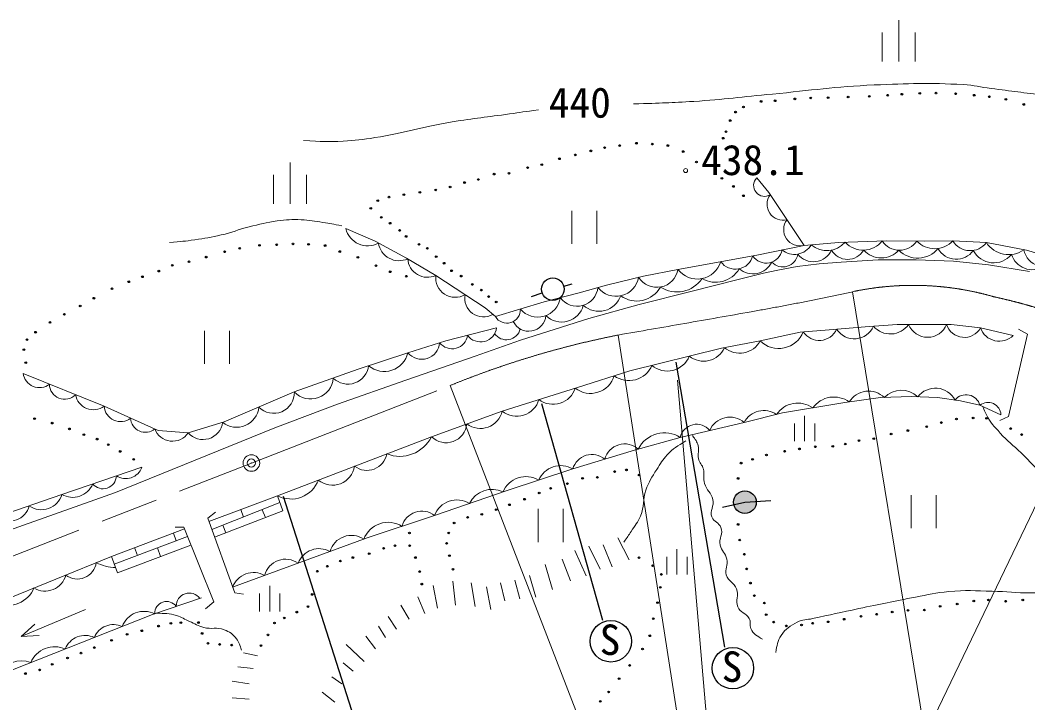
# Model space of a CAD drawing. Units: millimetres, scale not verified. Extents: x 40000 to 680000, y 20000 to 380000.
# Drawn here: x 353428 to 414158, y 268869 to 310032 of the extents above; entities that cross this region are included whole.
import ezdxf
from ezdxf.enums import TextEntityAlignment as Align

# ---------------------------------------------------------------- set-up
doc = ezdxf.new("R2010")
doc.units = ezdxf.units.MM
doc.header["$LTSCALE"] = 1000
doc.header["$PDMODE"] = 32
doc.header["$PDSIZE"] = 500
doc.linetypes.add('CHAIN', pattern=[18.5, 12, -1.5, 3.5, -1.5])
for name, color, linetype, lineweight in [('M-BGD', 7, 'Continuous', 13), ('M-BMK', 2, 'CHAIN', 13), ('M-BMK-SRVR', 3, 'Continuous', 13), ('M-STR-HTXT', 7, 'Continuous', 13)]:
    doc.layers.add(name, color=color, linetype=linetype, lineweight=lineweight)
doc.styles.add('ＭＳ ゴシック', font='')
doc.styles.get('ＭＳ ゴシック').set_extended_font_data('MS Gothic')

msp = doc.modelspace()

# ---------------------------------------------------------------- hatches: boundary and pattern name
at = {"layer": 'M-BGD'}
msp.add_hatch(color=256, dxfattribs=at).paths.add_polyline_path([(397784, 280875, 0.97359), (396438, 281103, 0.01338), (396432, 281067, 0.41421), (397012, 280295, 0.41421)])

# ---------------------------------------------------------------- linework, layer by layer
for p, q in [((406377, 307532), (406377, 310032)), ((405377, 307532), (405377, 309282)), ((407377, 307532), (407377, 309282)), ((369694, 298952), (369694, 301452)), ((368694, 298952), (368694, 300702)), ((370694, 298952), (370694, 300702)), ((398546, 299636), (397817, 300519)), ((400683, 296454), (398546, 299636)), ((386680, 298544), (386680, 296544)), ((388180, 296544), (388180, 298544)), ((373052, 297469), (374819, 296698)), ((374819, 296698), (376711, 295688)), ((397823, 295865), (400683, 296454)), ((400683, 296454), (402744, 296622)), ((402744, 296622), (405646, 296728)), ((405646, 296728), (407938, 296707)), ((407938, 296707), (409642, 296728)), ((409642, 296728), (411661, 296622)), ((411661, 296622), (414079, 296160)), ((393070, 295003), (397823, 295865)), ((414079, 296160), (416079, 295568)), ((376711, 295688), (378478, 294637)), ((399096, 294963), (400262, 295172)), ((400262, 295172), (401578, 295346)), ((401578, 295346), (402913, 295435)), ((402913, 295435), (405142, 295575)), ((405142, 295575), (407428, 295589)), ((407428, 295589), (409671, 295491)), ((409671, 295491), (411788, 295280)), ((411788, 295280), (414255, 294874)), ((378478, 294637), (381450, 292688)), ((388759, 294057), (390988, 294604)), ((390988, 294604), (393070, 295003)), ((396709, 294397), (398220, 294767)), ((398220, 294767), (399096, 294963)), ((387119, 293594), (388759, 294057)), ((393933, 293682), (396709, 294397)), ((385016, 293047), (387119, 293594)), ((390737, 292883), (393933, 293682)), ((382067, 292155), (385016, 293047)), ((387709, 292042), (390737, 292883)), ((381450, 292688), (382067, 292155)), ((383587, 290731), (387709, 292042)), ((402194, 291352), (404349, 291541)), ((404349, 291541), (406284, 291688)), ((406284, 291688), (407903, 291688)), ((407903, 291688), (409543, 291688)), ((409543, 291688), (411310, 291478)), ((364536, 291305), (364536, 289305)), ((366036, 289305), (366036, 291305)), ((379078, 290696), (382135, 291481)), ((398030, 290689), (400427, 291225)), ((400427, 291225), (402194, 291352)), ((411310, 291478), (413281, 291025)), ((414137, 291102), (412988, 286139)), ((413591, 291396), (414137, 291102)), ((376793, 289981), (379078, 290696)), ((380853, 289764), (383587, 290731)), ((395695, 290248), (398030, 290689)), ((373793, 288986), (376793, 289981)), ((376675, 288319), (380853, 289764)), ((390175, 288891), (395695, 290248)), ((353611, 288726), (358490, 286750)), ((369951, 287612), (373793, 288986)), ((387021, 287882), (390175, 288891)), ((372546, 286882), (376675, 288319)), ((382478, 286462), (387021, 287882)), ((365724, 285803), (369951, 287612)), ((403135, 286979), (405280, 287273)), ((405280, 287273), (407151, 287336)), ((407151, 287336), (408708, 287273)), ((408708, 287273), (410096, 287084)), ((358490, 286750), (361750, 285299)), ((368782, 285447), (372546, 286882)), ((399370, 286348), (403135, 286979)), ((410096, 287084), (411273, 286810)), ((411273, 286810), (412535, 286243)), ((378220, 284917), (382478, 286462)), ((397057, 285780), (399370, 286348)), ((400702, 284645), (400702, 286177)), ((412988, 286139), (412469, 285887)), ((359171, 281557), (368782, 285447)), ((363558, 285151), (365724, 285803)), ((393209, 284876), (397057, 285780)), ((400090, 284645), (400090, 285717)), ((401315, 284645), (401315, 285717)), ((361750, 285299), (363558, 285151)), ((368938, 281355), (378220, 284917)), ((390454, 284108), (393209, 284876)), ((386731, 282972), (390454, 284108)), ((360761, 283078), (355945, 281438)), ((382788, 281679), (386731, 282972)), ((351706, 278907), (359171, 281557)), ((355945, 281438), (352075, 280092)), ((364802, 279795), (368938, 281355)), ((368938, 281355), (369265, 280438)), ((378404, 280165), (382788, 281679)), ((407133, 281398), (407133, 279398)), ((408633, 279398), (408633, 281398)), ((364977, 279314), (369086, 280942)), ((364729, 279996), (365206, 280370)), ((366356, 275510), (364729, 279996)), ((369265, 280438), (365141, 278861)), ((366892, 280073), (366723, 280520)), ((368013, 280517), (368211, 280035)), ((374334, 278809), (378404, 280165)), ((384652, 280567), (384652, 278567)), ((386152, 278567), (386152, 280567)), ((358936, 277701), (363332, 279361)), ((362769, 279460), (363292, 279460)), ((363292, 279460), (365094, 274968)), ((365647, 279580), (365828, 279124)), ((359102, 277239), (363520, 278893)), ((362661, 279108), (362825, 278633)), ((366234, 275845), (374334, 278809)), ((390137, 277489), (389455, 278825)), ((359292, 276710), (363723, 278386)), ((360326, 278226), (360501, 277763)), ((361697, 278211), (361887, 277691)), ((388390, 276937), (387698, 278311)), ((388558, 278405), (389109, 277068)), ((352227, 274967), (358936, 277701)), ((358936, 277701), (359292, 276710)), ((386866, 278049), (387539, 276535)), ((392400, 276598), (392400, 277670)), ((393012, 276598), (393012, 278129)), ((393625, 276598), (393625, 277670)), ((385072, 277218), (385501, 275694)), ((386595, 276227), (386090, 277535)), ((384131, 276538), (384504, 275236)), ((368473, 274387), (368473, 275919)), ((378317, 275943), (378571, 274588)), ((379502, 276197), (379672, 274758)), ((380603, 276112), (380857, 274673)), ((381534, 275858), (381788, 274504)), ((382381, 276112), (382635, 275012)), ((383246, 276270), (383536, 275149)), ((364361, 275202), (361396, 274193)), ((366879, 275417), (366356, 275510)), ((367860, 274387), (367860, 275460)), ((369085, 274387), (369085, 275460)), ((377386, 275266), (377809, 274250)), ((365094, 274968), (364603, 274547)), ((376370, 274758), (376878, 273911)), ((361396, 274193), (348396, 269054)), ((357370, 274495), (353480, 272875)), ((375608, 274080), (376116, 273318)), ((353480, 272875), (354321, 273612)), ((375015, 273488), (375438, 272810)), ((353480, 272875), (354580, 272932)), ((374253, 272895), (374846, 272133)), ((373068, 272387), (374168, 271371)), ((366887, 271879), (367734, 271710)), ((366548, 271032), (367480, 270948)), ((372898, 271286), (373491, 270778)), ((372221, 270440), (372814, 270016)), ((366210, 270186), (367226, 270016)), ((366210, 269170), (367226, 269085)), ((371628, 269508), (372390, 268916))]:
    msp.add_line(p, q, dxfattribs=at)
at = {"layer": 'M-BGD', "lineweight": 25}
for p, q in [((386190, 293998), (386686, 294139)), ((384247, 293373), (384886, 293591)), ((392946, 289402), (395885, 272229)), ((384845, 286909), (388531, 273851)), ((369279, 281325), (373950, 266711)), ((395763, 280675), (397108, 280971)), ((397108, 280971), (398666, 281069))]:
    msp.add_line(p, q, dxfattribs=at)
for centre, radius in [((404603, 305438), 50), ((405711, 305508), 50), ((406566, 305564), 50), ((407646, 305620), 50), ((408627, 305634), 50), ((409805, 305592), 50), ((410926, 305508), 50), ((398084, 305130), 50), ((398925, 305172), 50), ((400117, 305284), 50), ((401070, 305340), 50), ((402122, 305354), 50), ((403327, 305396), 50), ((411838, 305410), 50), ((412833, 305256), 50), ((413912, 304947), 50), ((396542, 304485), 50), ((397019, 304793), 50), ((396219, 303980), 50), ((395967, 303307), 50), ((389562, 302471), 50), ((390571, 302611), 50), ((391524, 302555), 50), ((392464, 302471), 50), ((395799, 302914), 50), ((386884, 301910), 50), ((387823, 302149), 50), ((388650, 302345), 50), ((393389, 302107), 50), ((384865, 301321), 50), ((385931, 301672), 50), ((394188, 301476), 50), ((381991, 300747), 50), ((382888, 300803), 50), ((384010, 301139), 50), ((379341, 299976), 50), ((380210, 300242), 50), ((381038, 300424), 50), ((395716, 300494), 50), ((396417, 300004), 50), ((375654, 299359), 50), ((376551, 299513), 50), ((377519, 299653), 50), ((378472, 299793), 50), ((397020, 299443), 50), ((374981, 299148), 50), ((374560, 298686), 50), ((375191, 298139), 50), ((375724, 297788), 50), ((376299, 297354), 50), ((376691, 296989), 50), ((367852, 296457), 50), ((368890, 296485), 50), ((369871, 296541), 50), ((370810, 296513), 50), ((371807, 296444), 50), ((377463, 296513), 50), ((364642, 295742), 50), ((365749, 296064), 50), ((366660, 296275), 50), ((372689, 296078), 50), ((373783, 295728), 50), ((377967, 296274), 50), ((378500, 295770), 50), ((362595, 295251), 50), ((363604, 295461), 50), ((374873, 295226), 50), ((378977, 295377), 50), ((360800, 294556), 50), ((361781, 294901), 50), ((375731, 294858), 50), ((376697, 294594), 50), ((379428, 294921), 50), ((380008, 294597), 50), ((359973, 294256), 50), ((380675, 294098), 50), ((385533, 293812), 683), ((358963, 293835), 50), ((381217, 293755), 50), ((381659, 293369), 50), ((357046, 292801), 50), ((357873, 293264), 50), ((382120, 293039), 50), ((356093, 292296), 50), ((355224, 291806), 50), ((354354, 291217), 50), ((353836, 290768), 50), ((353653, 290165), 50), ((353766, 289380), 50), ((354297, 286003), 50), ((410862, 286044), 50), ((411668, 286026), 50), ((355362, 285737), 50), ((356400, 285386), 50), ((408065, 285519), 50), ((408948, 285771), 50), ((409853, 285981), 50), ((413126, 285409), 50), ((357269, 285036), 50), ((404873, 284797), 50), ((405920, 285077), 50), ((406930, 285287), 50), ((413785, 285044), 50), ((358068, 284769), 50), ((358741, 284433), 50), ((400396, 284180), 50), ((401350, 284306), 50), ((402401, 284334), 50), ((403158, 284474), 50), ((403985, 284685), 50), ((359456, 284026), 50), ((398405, 283815), 50), ((399499, 284040), 50), ((360269, 283550), 50), ((396877, 283325), 50), ((397564, 283549), 50), ((387319, 282409), 50), ((388216, 282465), 50), ((389253, 282816), 50), ((389968, 282914), 50), ((390725, 282606), 50), ((396695, 282399), 50), ((385398, 281806), 50), ((386407, 282087), 50), ((383828, 281147), 50), ((384711, 281526), 50), ((397108, 280971), 683), ((382916, 280811), 50), ((380393, 280054), 50), ((381248, 280236), 50), ((382117, 280517), 50), ((379580, 279717), 50), ((396695, 279623), 50), ((376888, 279115), 50), ((379257, 279115), 50), ((375332, 278189), 50), ((376018, 278343), 50), ((376902, 278343), 50), ((379131, 278484), 50), ((396793, 278684), 50), ((373481, 277628), 50), ((374462, 277867), 50), ((377252, 277628), 50), ((379299, 277741), 50), ((390724, 277621), 50), ((397074, 277829), 50), ((371939, 277110), 50), ((372724, 277418), 50), ((379509, 276927), 50), ((391545, 277138), 50), ((397214, 276946), 50), ((371336, 276808), 50), ((377505, 276787), 50), ((392070, 276612), 50), ((377631, 276030), 50), ((392007, 275834), 50), ((397438, 276090), 50), ((371027, 275406), 50), ((397676, 275333), 50), ((411780, 275072), 50), ((413855, 275072), 50), ((370775, 274677), 50), ((391839, 274909), 50), ((398279, 274885), 50), ((407920, 274464), 50), ((408874, 274688), 50), ((409902, 274829), 50), ((410902, 275006), 50), ((412818, 274997), 50), ((369345, 273990), 50), ((370102, 274341), 50), ((391587, 273941), 50), ((398391, 274184), 50), ((403088, 273913), 50), ((404107, 274090), 50), ((405051, 274212), 50), ((405986, 274343), 50), ((406939, 274445), 50), ((361768, 273495), 50), ((362511, 273663), 50), ((363113, 273705), 50), ((364172, 273710), 50), ((368756, 273682), 50), ((389029, 272582), 1250), ((398840, 273735), 50), ((399602, 273511), 50), ((400518, 273567), 50), ((401191, 273670), 50), ((402125, 273754), 50), ((358936, 272639), 50), ((359875, 273004), 50), ((360758, 273214), 50), ((364396, 273051), 50), ((368364, 272967), 50), ((391376, 272911), 50), ((357898, 272205), 50), ((364747, 272462), 50), ((365447, 272392), 50), ((366177, 272350), 50), ((367943, 272322), 50), ((390935, 272112), 50), ((396382, 270959), 1250), ((356286, 271574), 50), ((357099, 271868), 50), ((354603, 270859), 50), ((355360, 271195), 50), ((390157, 271123), 50), ((353748, 270635), 50), ((389526, 270324), 50), ((388895, 269525), 50), ((388390, 268957), 50)]:
    msp.add_circle(centre, radius, dxfattribs=at)
at = {"layer": 'M-BGD'}
msp.add_circle((393533, 300963), 121, dxfattribs=at)
for centre, radius, start, end in [((398286, 300062), 655, 135.73654, 301.97803), ((399402, 298929), 961, 143.12491, 284.64597), ((400427, 297403), 983, 142.65918, 285.1117), ((374369, 297777), 1352, 193.16656, 298.72732), ((376254, 296775), 1249, 188.44684, 295.17634), ((400093, 297071), 1164, 229.99214, 330.00432), ((402050, 297616), 1474, 229.92036, 318.38336), ((404231, 297621), 1460, 222.38383, 321.76622), ((406425, 297429), 1266, 214.14937, 325.46854), ((408547, 297736), 1488, 223.53032, 317.35099), ((410686, 297346), 1214, 210.61728, 323.41979), ((412993, 297472), 1580, 212.5332, 305.80664), ((396534, 296101), 1086, 215.4556, 345.10947), ((398393, 296347), 966, 212.96518, 349.93593), ((399392, 296078), 922, 223.74871, 350.41077), ((401238, 296641), 1179, 217.41072, 336.2639), ((403292, 296732), 1127, 210.13572, 329.59343), ((405326, 297136), 1441, 222.51031, 317.54434), ((407522, 297265), 1581, 224.20674, 320.5443), ((409843, 296873), 1260, 209.0973, 324.77505), ((412102, 296784), 1385, 207.41501, 320.44539), ((414429, 296306), 1321, 197.80459, 300.3105), ((415155, 296423), 1259, 190.64625, 317.24013), ((377976, 295719), 1193, 183.5887, 294.88586), ((394241, 295892), 1470, 217.20335, 343.36172), ((397588, 296008), 1272, 229.62032, 333.49888), ((379649, 294498), 1179, 173.22552, 300.27194), ((391796, 295214), 1291, 211.85623, 350.58988), ((395346, 295870), 1643, 239.84594, 329.64365), ((389336, 294767), 1384, 218.15248, 350.23851), ((390589, 294727), 1629, 233.72374, 331.16114), ((393013, 295456), 1813, 236.63642, 326.26451), ((381355, 293268), 1132, 169.24253, 299.733), ((386998, 294040), 1256, 216.16531, 354.16018), ((388305, 293879), 1400, 227.94429, 340.60434), ((384623, 293504), 1376, 220.40812, 351.44939), ((386060, 293180), 1351, 225.42689, 345.43744), ((382762, 292578), 814, 211.31099, 2.34679), ((384078, 292315), 1038, 205.97057, 354.57919), ((403694, 292088), 1269, 213.36052, 336.37084), ((405873, 292441), 1332, 220.27025, 325.6049), ((408118, 292145), 1233, 201.75394, 338.24606), ((410331, 292023), 1120, 197.39738, 330.87414), ((379455, 291164), 947, 218.02802, 352.10295), ((381179, 291590), 962, 215.29435, 353.51902), ((382732, 291619), 859, 214.59058, 346.10842), ((399144, 291835), 1598, 225.80897, 338.12631), ((401589, 291870), 1150, 213.23012, 335.35079), ((412436, 291864), 1191, 198.93237, 315.22361), ((377632, 290662), 1080, 219.08639, 355.66168), ((396786, 291366), 1416, 229.97481, 331.45144), ((375374, 290305), 1456, 229.54876, 347.16042), ((392432, 290289), 1417, 229.1179, 338.49191), ((394612, 290857), 1388, 231.5916, 335.50071), ((373186, 289336), 1251, 224.97566, 353.59664), ((390114, 289809), 1511, 233.95698, 336.97479), ((354585, 288858), 983, 187.71746, 308.16967), ((387798, 289015), 1489, 232.14615, 343.29783), ((356106, 288086), 913, 180.02488, 315.86226), ((370937, 288562), 1369, 223.97538, 355.38524), ((357846, 287644), 1102, 190.14456, 305.74258), ((368702, 287575), 1250, 224.64639, 1.68196), ((385547, 288275), 1407, 232.76464, 341.94341), ((402476, 285739), 1572, 54.2066, 144.42115), ((404559, 286303), 1364, 45.80267, 148.5614), ((406537, 286286), 1430, 46.35926, 135.93019), ((408585, 286503), 1340, 27.80843, 142.37729), ((410440, 286583), 864, 15.23508, 140.89348), ((359472, 286809), 983, 183.47265, 308.5338), ((366470, 286835), 1350, 231.67407, 354.13322), ((383354, 287552), 1399, 231.20084, 343.50721), ((400294, 285396), 1548, 54.32458, 146.1355), ((411761, 286208), 775, 2.53505, 129.00946), ((381165, 286757), 1346, 232.54865, 347.3494), ((396201, 284776), 1320, 49.53484, 156.91129), ((398246, 285152), 1344, 55.41283, 152.1689), ((360971, 286072), 888, 182.06682, 309.93962), ((364453, 285935), 1190, 221.20652, 352.294), ((379102, 285800), 1249, 225.03037, 354.86767), ((394199, 284653), 1015, 39.094, 167.35214), ((362611, 285783), 1139, 200.10467, 326.32447), ((376307, 285870), 2137, 248.48153, 333.50067), ((392263, 283384), 1766, 57.62409, 153.51435), ((389861, 283239), 1243, 48.61694, 165.00175), ((374329, 284095), 1212, 232.09847, 349.88372), ((387885, 282648), 1198, 49.64835, 164.28395), ((359791, 283417), 1028, 236.87031, 340.74854), ((372252, 283342), 1348, 230.67121, 351.31098), ((386002, 281726), 1444, 59.6416, 156.67738), ((358421, 282583), 808, 219.53027, 358.08858), ((383907, 281018), 1493, 59.04611, 157.49008), ((356600, 282551), 1291, 239.52111, 338.09774), ((369749, 282921), 1763, 242.63244, 339.34976), ((354715, 281792), 1280, 234.43249, 343.92553), ((381866, 280226), 1515, 64.10014, 154.00188), ((352817, 281015), 1184, 231.22821, 347.12981), ((379748, 279675), 1431, 58.12345, 159.97857), ((377637, 279193), 1238, 51.73516, 165.13474), ((375603, 278192), 1562, 57.58671, 159.56764), ((373389, 277634), 1334, 55.79179, 164.39318), ((371443, 276823), 1343, 60.51854, 159.66643), ((356880, 277481), 1145, 232.14532, 352.19878), ((359297, 279863), 2844, 243.16512, 267.63602), ((369427, 276221), 1310, 54.70951, 165.47545), ((354928, 276897), 1290, 238.70274, 345.64136), ((367497, 275375), 1348, 60.59853, 159.58644), ((352717, 276418), 1662, 245.92989, 337.97644), ((363618, 274713), 779, 35.50276, 182.09701), ((362256, 274262), 720, 35.90502, 181.69475), ((360903, 272963), 1425, 63.62287, 159.12349), ((359049, 272346), 1241, 65.12665, 158.00664), ((357344, 271649), 1287, 64.47623, 158.65706), ((355511, 270691), 1562, 66.00594, 157.12735), ((353513, 269897), 1508, 68.26277, 154.87052)]:
    msp.add_arc(centre, radius, start, end, dxfattribs=at)
for points, knots in [([(390391, 304988), (392136, 305029), (392609, 305048), (394029, 305135), (395881, 305248), (396912, 305408), (398760, 305577), (401158, 305795), (402495, 306028), (404901, 306123), (406994, 306206), (408173, 306265), (410264, 306144), (410926, 306106), (411288, 305995), (411946, 305913), (413202, 305756), (413902, 305638), (415164, 305535), (416254, 305445), (416866, 305359), (417961, 305366), (419384, 305376), (420192, 305362), (421599, 305577), (422664, 305739), (423247, 305917), (424291, 306186), (425536, 306507), (425950, 306648), (427445, 307133)], [0, 0, 0, 0, 1, 1, 1, 2, 2, 2, 3, 3, 3, 4, 4, 4, 5, 5, 5, 6, 6, 6, 7, 7, 7, 8, 8, 8, 9, 9, 9, 10, 10, 10, 10]), ([(370509, 302780), (371622, 302715), (371959, 302685), (372886, 302738), (373637, 302780), (374057, 302827), (374800, 302948), (376636, 303248), (377635, 303578), (379468, 303894), (380809, 304125), (381570, 304185), (382917, 304378), (383599, 304476), (383813, 304506), (384663, 304630)], [0, 0, 0, 0, 1, 1, 1, 2, 2, 2, 3, 3, 3, 4, 4, 4, 5, 5, 5, 5]), ([(372814, 297623), (372272, 297737), (372121, 297767), (371674, 297838), (371165, 297919), (370879, 297975), (370365, 297997), (369803, 298021), (369484, 297994), (368926, 297922), (368250, 297836), (367881, 297728), (367220, 297565), (366556, 297400), (366204, 297235), (365538, 297079), (364923, 296935), (364573, 296879), (363949, 296789), (363356, 296703), (363153, 296685), (362425, 296621)], [0, 0, 0, 0, 1, 1, 1, 2, 2, 2, 3, 3, 3, 4, 4, 4, 5, 5, 5, 6, 6, 6, 7, 7, 7, 7]), ([(398973, 271913), (399031, 272355), (399075, 272580), (399296, 272936), (399554, 273353), (399839, 273491), (400263, 273736), (400584, 273921), (400827, 273865), (401188, 273946), (402272, 274187), (402878, 274321), (403964, 274549), (405297, 274828), (406043, 274992), (407382, 275243), (408167, 275390), (408605, 275499), (409401, 275579), (410414, 275682), (410990, 275617), (412008, 275600), (412913, 275586), (413417, 275490), (414322, 275495), (415267, 275500), (415800, 275495), (416740, 275600), (417380, 275672), (417744, 275724), (418359, 275916), (418799, 276053), (419047, 276177), (419397, 276476), (419579, 276633), (419708, 276738), (419761, 276972), (419826, 277257), (419869, 277466), (419724, 277720), (419591, 277952), (419423, 278010), (419246, 278211), (418697, 278832), (418458, 279238), (417900, 279851), (416901, 280948), (416234, 281457), (415180, 282501), (414616, 283059), (414316, 283388), (413750, 283945), (413267, 284421), (412928, 284621), (412488, 285137), (412139, 285546), (411903, 285758), (411661, 286240), (411567, 286428), (411527, 286502), (411445, 286733)], [0, 0, 0, 0, 1, 1, 1, 2, 2, 2, 3, 3, 3, 4, 4, 4, 5, 5, 5, 6, 6, 6, 7, 7, 7, 8, 8, 8, 9, 9, 9, 10, 10, 10, 11, 11, 11, 12, 12, 12, 13, 13, 13, 14, 14, 14, 15, 15, 15, 16, 16, 16, 17, 17, 17, 18, 18, 18, 19, 19, 19, 20, 20, 20, 20]), ([(398169, 272710), (397837, 272902), (397600, 273001), (397459, 273345), (397367, 273571), (397481, 273748), (397366, 273962), (397184, 274298), (396816, 274299), (396674, 274654), (396516, 275048), (396754, 275340), (396609, 275738), (396468, 276123), (396101, 276187), (395982, 276579), (395874, 276936), (396097, 277168), (396020, 277533), (395944, 277894), (395689, 278023), (395608, 278383), (395518, 278790), (395819, 279061), (395665, 279449), (395544, 279751), (395227, 279769), (395113, 280075), (394969, 280462), (395265, 280727), (395179, 281131), (395089, 281547), (394784, 281684), (394671, 282094), (394581, 282418), (394691, 282627), (394608, 282954), (394540, 283225), (394372, 283330), (394303, 283602), (394230, 283892), (394374, 284081), (394291, 284368), (394214, 284631), (394131, 284745), (393948, 284979)], [0, 0, 0, 0, 1, 1, 1, 2, 2, 2, 3, 3, 3, 4, 4, 4, 5, 5, 5, 6, 6, 6, 7, 7, 7, 8, 8, 8, 9, 9, 9, 10, 10, 10, 11, 11, 11, 12, 12, 12, 13, 13, 13, 14, 14, 14, 15, 15, 15, 15]), ([(389819, 278565), (390030, 278873), (390084, 278956), (390249, 279210), (390480, 279566), (390659, 279742), (390819, 280135), (391054, 280711), (390930, 281109), (391137, 281696), (391319, 282214), (391503, 282472), (391791, 282939), (392013, 283300), (392140, 283506), (392427, 283818), (392799, 284222), (393014, 284337), (393548, 284668)], [0, 0, 0, 0, 1, 1, 1, 2, 2, 2, 3, 3, 3, 4, 4, 4, 5, 5, 5, 6, 6, 6, 6]), ([(366761, 272054), (366682, 272354), (366631, 272494), (366462, 272727), (366249, 273020), (366053, 273147), (365714, 273278), (365269, 273451), (364962, 273291), (364499, 273409), (364141, 273500), (363969, 273635), (363630, 273783), (363326, 273916), (363170, 274027), (362854, 274129), (362395, 274276), (362179, 274261), (361629, 274272)], [0, 0, 0, 0, 1, 1, 1, 2, 2, 2, 3, 3, 3, 4, 4, 4, 5, 5, 5, 6, 6, 6, 6])]:
    msp.add_open_spline(points, degree=3, knots=knots, dxfattribs=at)
at = {"layer": 'M-BMK'}
for p, q in [((367363, 283329), (379347, 288004)), ((345790, 274914), (367363, 283329))]:
    msp.add_line(p, q, dxfattribs=at)
for centre, radius, start, end in [((407247, 276509), 17533, 73.73026, 101.60871), ((371431, 440700), 150521, 279.96857, 282.38676), ((405876, 263913), 30090, 63.03593, 77.94706), ((-108538, 3155494), 2907418, 279.86275, 280.02316), ((400118, 237257), 54833, 101.19756, 112.25916)]:
    msp.add_arc(centre, radius, start, end, dxfattribs=at)
at = {"layer": 'M-BMK-SRVR'}
msp.add_circle((367363, 283329), 500, dxfattribs=at)
msp.add_point((367363, 283329), dxfattribs=at)
at = {"layer": 'M-STR-HTXT'}
for p, q in [((403590, 293654), (409095, 260069)), ((389470, 291046), (393939, 262282)), ((419427, 290778), (407975, 266906)), ((379347, 288004), (389835, 260847)), ((397137, 240622), (393050, 288321))]:
    msp.add_line(p, q, dxfattribs=at)

# ---------------------------------------------------------------- texts
at = {"layer": 'M-BGD', "style": 'ＭＳ ゴシック'}
for s, p in [('440', (385288, 303600)), ('438.1', (394469, 300139)), ('S', (388350, 271208)), ('S', (395703, 269586))]:
    msp.add_text(s, height=1833, dxfattribs=at).set_placement(p, align=Align.BOTTOM_LEFT)

doc.saveas('drawing.dxf')
